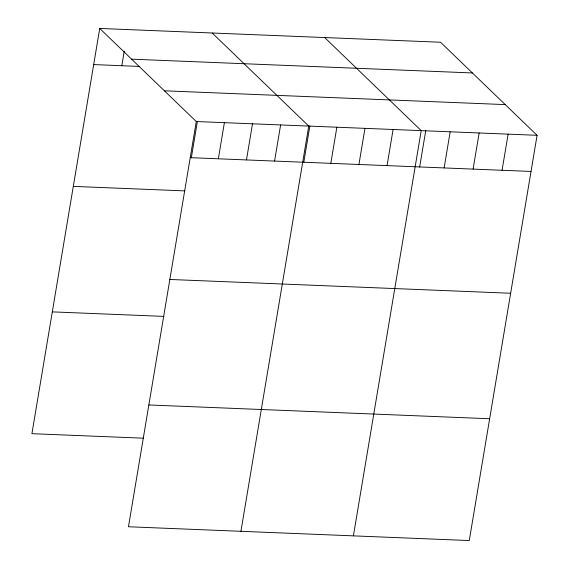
<?xml version="1.0" encoding="UTF-8"?>
<svg xmlns="http://www.w3.org/2000/svg" width="569" height="569" viewBox="0 0 569 569"><rect width="100%" height="100%" fill="white"/><g stroke="black" fill="none" stroke-linecap="round" stroke-linejoin="round"><path stroke-width="0.85" d="M99.731 28.45L196.277 121.531L128.466 526.759L469.269 540.55L537.079 135.315L440.534 42.241L99.731 28.45L31.921 433.685L143.502 438.194M121.802 65.72L124.248 51.096M191.298 157.876L197.415 121.332M218.347 158.794L224.392 122.669M246.462 159.932L252.508 123.8M274.578 161.07L280.624 124.938M240.929 531.311L308.747 126.076L212.194 33.002M303.768 162.428L309.877 125.884M330.817 163.346L336.862 127.214M358.932 164.484L364.978 128.352M387.048 165.622L393.094 129.49M353.399 535.863L421.209 130.628L324.664 37.554M419.638 167.115L425.754 130.571M444.133 167.933L450.179 131.802M473.102 169.107L479.148 132.975M502.064 170.28L508.117 134.149M131.588 59.169L472.398 72.953M93.686 64.582L139.377 66.431M164.42 90.812L505.222 104.604M196.277 121.531L537.079 135.315M190.231 157.656L531.033 171.447M73.301 186.383L184.889 190.899M169.847 279.464L510.656 293.255M52.298 311.876L163.886 316.392M148.85 404.957L489.653 418.748"/></g></svg>
